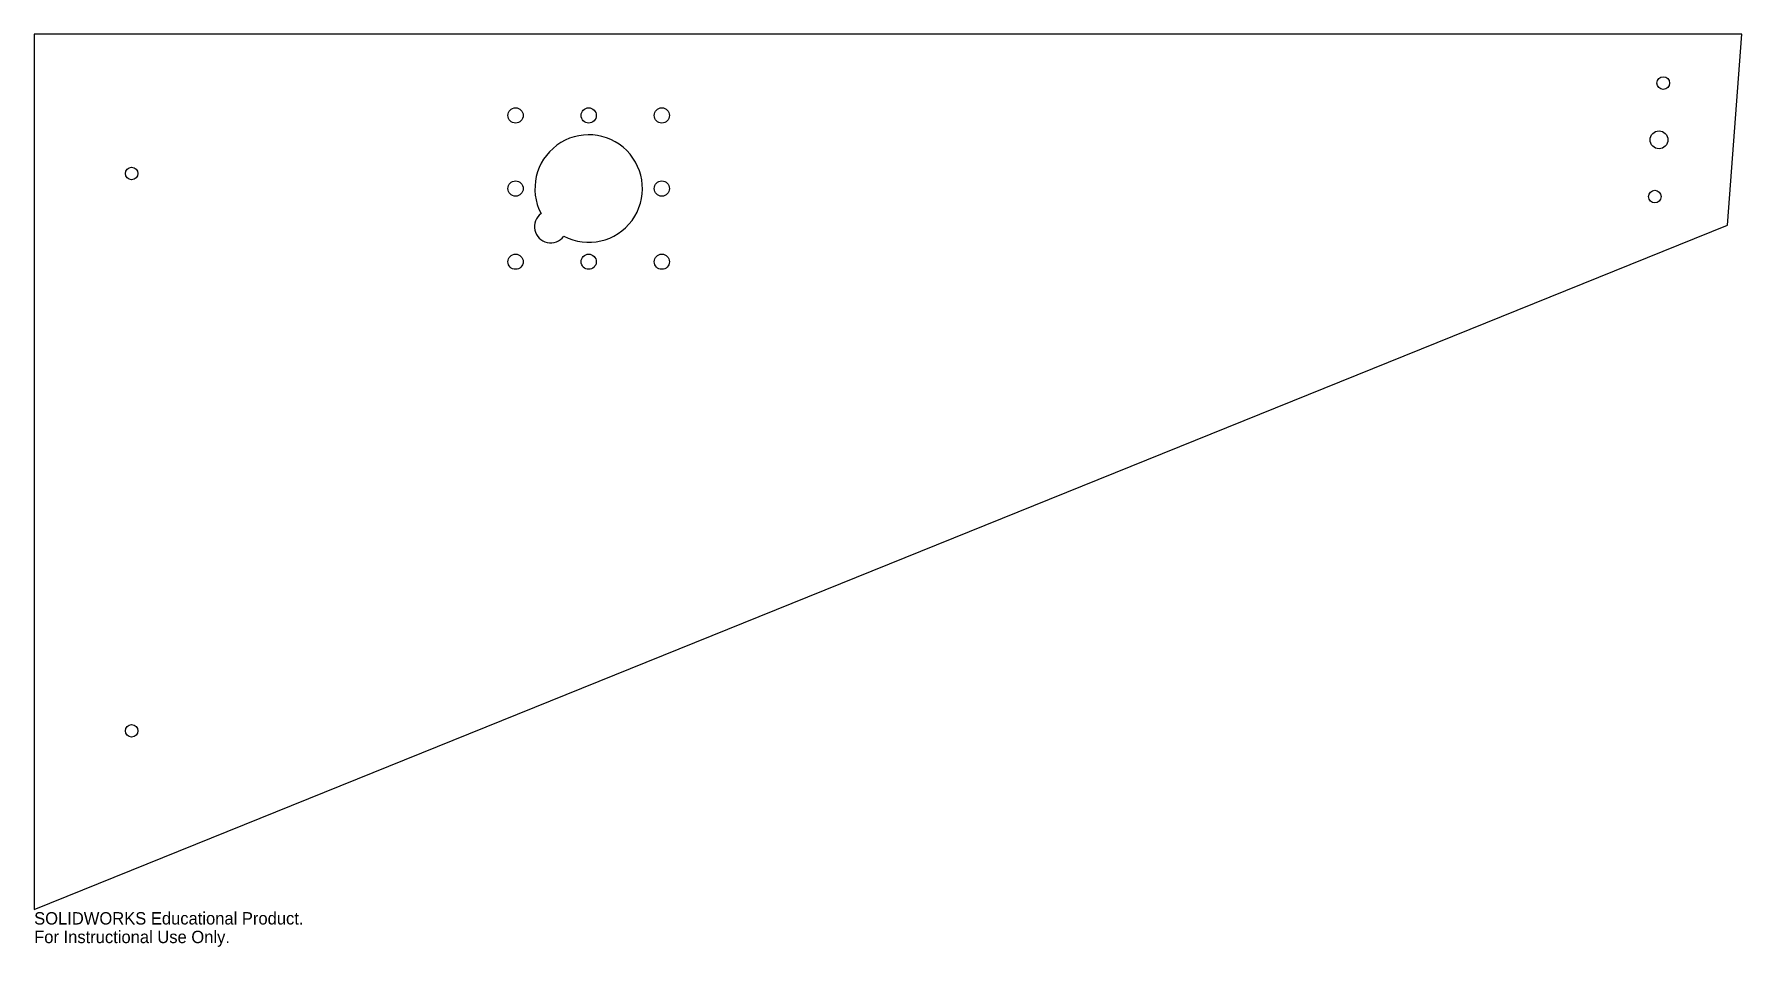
# Model space of a CAD drawing. Header units: inches. Extents: x 105.7 to 131.9, y 260.9 to 274.9.
import ezdxf

# ---------------------------------------------------------------- set-up
doc = ezdxf.new("R2010")
doc.units = ezdxf.units.IN
doc.header["$MEASUREMENT"] = 0
doc.styles.add('SLDTEXTSTYLE0', font='Arail.ttf')

msp = doc.modelspace()

# ---------------------------------------------------------------- linework, layer by layer
at = {"color": 1, "linetype": 'Continuous', "lineweight": 25}
for p, q in [((131.924, 274.95), (105.65, 274.95)), ((105.65, 274.95), (105.65, 261.486)), ((131.704, 272.012), (131.924, 274.95)), ((105.65, 261.486), (131.704, 272.012))]:
    msp.add_line(p, q, dxfattribs=at)
for centre, radius in [((130.715, 274.198), 0.0967), ((113.057, 273.7), 0.117), ((114.182, 273.7), 0.117), ((115.307, 273.7), 0.117), ((130.65, 273.325), 0.137), ((107.15, 272.807), 0.0967), ((113.057, 272.575), 0.117), ((115.307, 272.575), 0.117), ((130.585, 272.452), 0.0967), ((113.057, 271.45), 0.117), ((114.182, 271.45), 0.117), ((115.307, 271.45), 0.117), ((107.15, 264.235), 0.0967)]:
    msp.add_circle(centre, radius, dxfattribs=at)
for centre, radius, start, end in [((114.182, 272.575), 0.827, 242.3918, 207.6082), ((113.597, 271.99), 0.25, 126.3041, 323.6959)]:
    msp.add_arc(centre, radius, start, end, dxfattribs=at)

# ---------------------------------------------------------------- texts
at = {"color": 7, "linetype": 'Continuous', "char_height": 0.1903, "attachment_point": 1, "style": 'SLDTEXTSTYLE0'}
for s, insert in [('SOLIDWORKS Educational Product.', (105.65, 261.446)), ('For Instructional Use Only.', (105.65, 261.16))]:
    msp.add_mtext(s, dxfattribs=dict(at, insert=insert))

doc.saveas('drawing.dxf')
